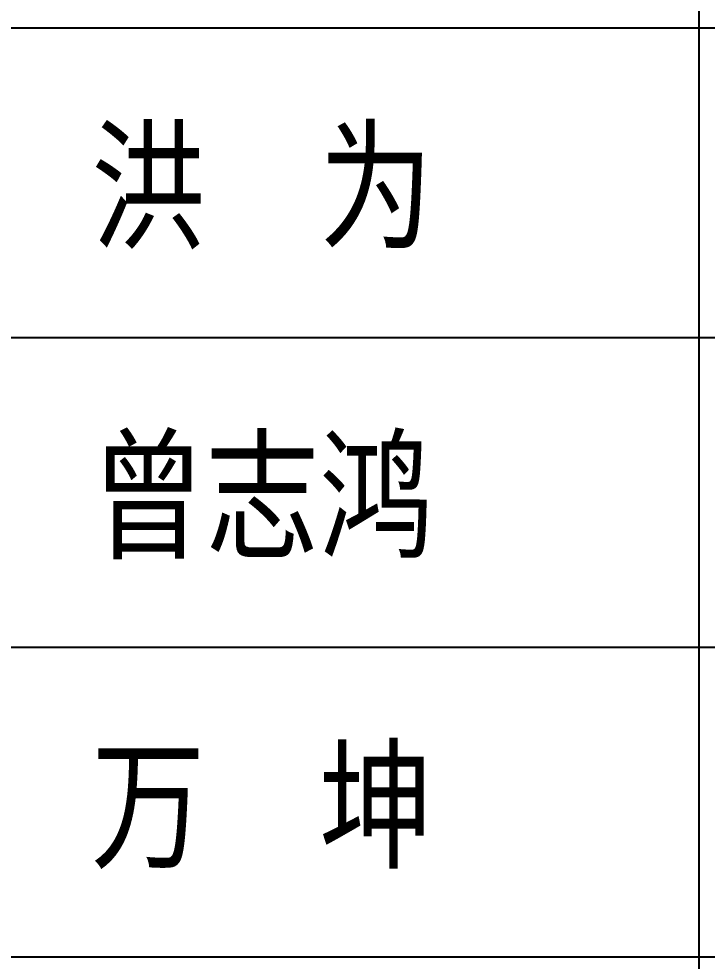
# Model space of a CAD drawing. Extents: x -6243262 to 3079315, y -2914302 to 172723.
# Drawn here: x -2382389 to -2380612, y -719362 to -716927 of the extents above; entities that cross this region are included whole.
import ezdxf
from ezdxf.enums import TextEntityAlignment as Align

# ---------------------------------------------------------------- set-up
doc = ezdxf.new("R2010")
doc.units = 0
doc.header["$LTSCALE"] = 1000
doc.layers.add('P-图框', color=7, linetype='Continuous')
doc.styles.add('图签', font='', dxfattribs={"width": 0.66})
doc.styles.get('图签').set_extended_font_data('SimSun')

# ---------------------------------------------------------------- blocks, each defined once
blk = doc.blocks.new('TQ-A2')
at = {"layer": 'P-图框'}
for p, q in [((-2250.000000000175, 12200.00022238411), (-2250.000000000058, 17800.00022238411)), ((-6000, 15400.00022238411), (0, 15400.00022238411)), ((-6000, 14600.00022238411), (0, 14600.00022238411)), ((-6000, 13800.00022238411), (0, 13800.00022238411)), ((-6000, 13000.00022238411), (0, 13000.00022238411))]:
    blk.add_line(p, q, dxfattribs=at)
at = {"layer": 'P-图框', "color": 6, "style": '图签', "width": 0.8}
for s, p in [('洪  为', (-3377.847491015447, 14992.04124669859)), ('曾志鸿', (-3377.847491015447, 14192.04124669859)), ('万  坤', (-3377.847491015447, 13392.04124669859))]:
    blk.add_text(s, height=270, dxfattribs=at).set_placement(p, align=Align.MIDDLE_CENTER)

msp = doc.modelspace()

# ---------------------------------------------------------------- block references
at = {"layer": 'P-图框'}
msp.add_blockref('TQ-A2', (-2378382.923189898, -732350.4982506996), dxfattribs=at)

doc.saveas('drawing.dxf')
